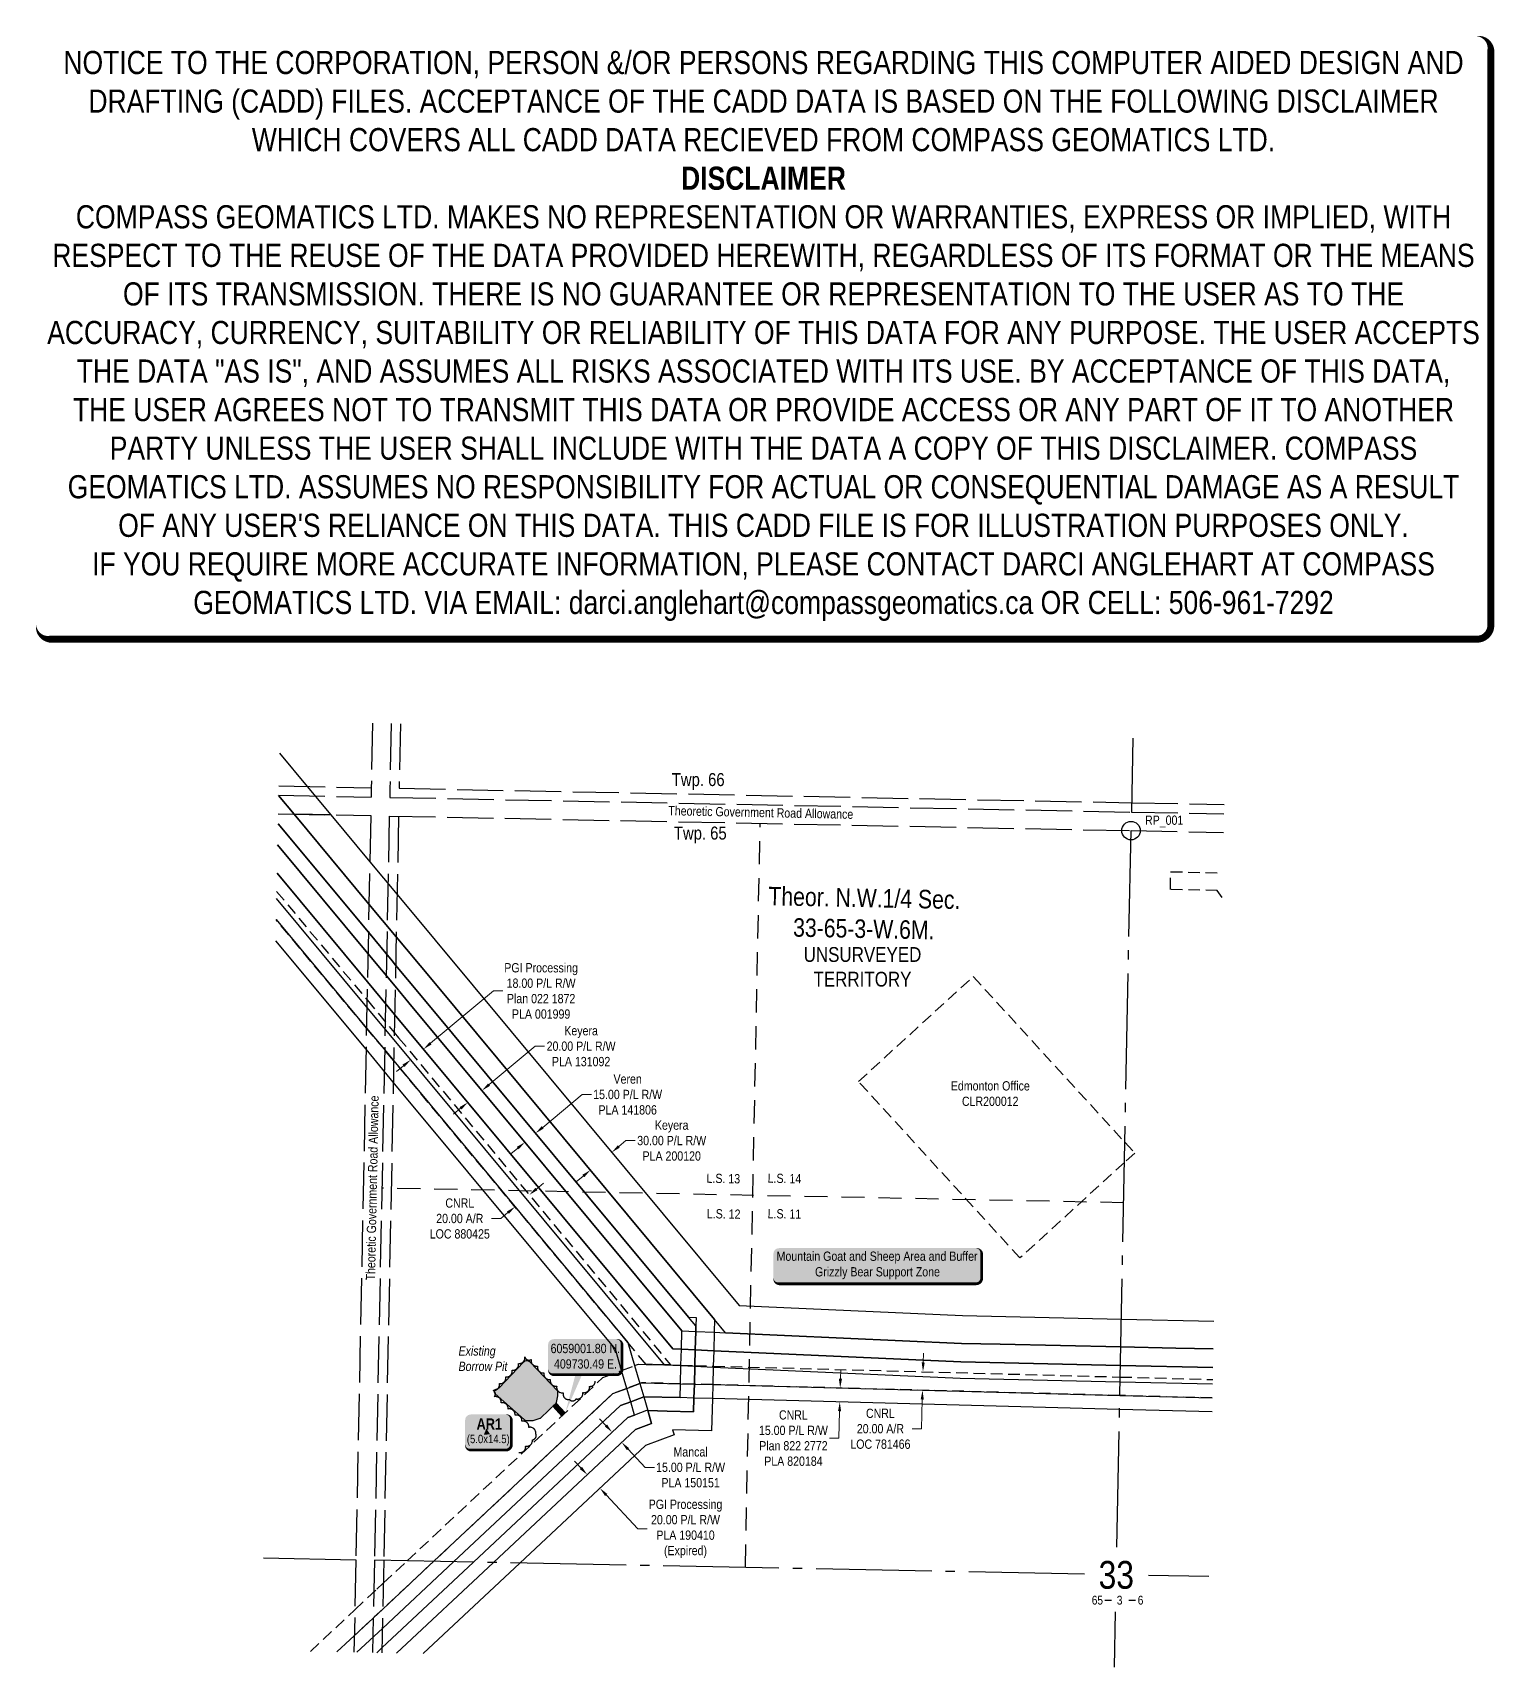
# Model space of a CAD drawing. Extents: x 409155 to 410734, y 6058727 to 6060493.
import ezdxf
from ezdxf.enums import TextEntityAlignment as Align

# ---------------------------------------------------------------- set-up
doc = ezdxf.new("R2010")
doc.units = 0
doc.header["$LTSCALE"] = 5
doc.header["$PDSIZE"] = 0.5
for name, pattern in [('0', [1, 1, 0]), ('foc-ACCESSROAD', [3.75, 2.5, -1.25]), ('foc-LSD', [8, 5, -3]), ('foc-QUARTERLINE', [33, 25, -3, 2, -3]), ('foc-UNSURVEYED', [12.5, 10, -2.5])]:
    doc.linetypes.add(name, pattern=pattern)
doc.layers.get('Defpoints').update_dxf_attribs({"color": 9})
for name, color, linetype in [('10', 1, 'Continuous'), ('35', 37, 'Continuous'), ('9', 3, 'Continuous'), ('AS-WILDLIFE-BLOCK', 131, 'Continuous'), ('C-RW', 13, 'Continuous'), ('C-SYMBOL', 7, 'Continuous'), ('D-TXT', 6, 'Continuous'), ('DETAIL-T', 7, 'Continuous'), ('F-AR', 190, 'foc-ACCESSROAD'), ('F-RW', 190, 'Continuous'), ('F-WS', 190, 'foc-ACCESSROAD'), ('L-QSEC', 8, 'foc-QUARTERLINE'), ('L-ROAD-T', 7, 'Continuous'), ('L-SECLBL', 7, 'Continuous'), ('L-SECTION-LSD', 7, 'foc-LSD'), ('L-UNS-T', 3, 'Continuous'), ('L-USEC', 7, 'foc-UNSURVEYED'), ('P-TEMP-BLOCKS', 250, 'Continuous'), ('P-TEMP-H', 41, 'Continuous'), ('P-TEMP_WORKSPACE', 46, 'Continuous'), ('T-BUSH', 110, '0'), ('T-WATER', 160, 'Continuous'), ('T-WATER-H', 133, 'Continuous')]:
    doc.layers.add(name, color=color, linetype=linetype)
for name, color, linetype, lineweight in [('C-RW-T', 13, 'Continuous', 9), ('F-AR-T', 190, 'Continuous', 9), ('F-RW-T', 190, 'Continuous', 9), ('F-WS-T', 190, 'Continuous', 9), ('P-TEMP-T', 46, 'Continuous', 18)]:
    doc.layers.add(name, color=color, linetype=linetype, lineweight=lineweight)
doc.layers.add('DISCLAIMER', color=7, linetype='Continuous', plot=False)
doc.styles.add('100L', font='ARIALN.TTF', dxfattribs={"height": 11})
doc.styles.add('175L', font='ARIALN.TTF', dxfattribs={"height": 20})
doc.styles.add('80', font='ARIALN.TTF', dxfattribs={"height": 10})
doc.styles.add('80CG', font='ARIALN.TTF', dxfattribs={"height": 10})
doc.styles.add('80L', font='ARIALN.TTF', dxfattribs={"height": 10})
doc.styles.add('BOLD', font='ARIALNB.TTF')
doc.styles.add('SIMPLEX', font='ARIALN.TTF')
doc.dimstyles.new('Compass 5 000', dxfattribs={"dimscale": 5, "dimtxt": 9, "dimasz": 2, "dimexe": 0.2, "dimexo": 0.0625, "dimgap": 0.5, "dimtad": 0, "dimtih": 1, "dimtoh": 1, "dimzin": 0, "dimdsep": 46, "dimtxsty": '80CG', "dimcen": 0.1, "dimse1": 1, "dimse2": 1, "dimclrd": 256, "dimclrt": 256, "dimaunit": 1, "dimadec": 4, "dimazin": 0, "dimtfac": 0.06, "dimtofl": 0, "dimtmove": 0, "dimatfit": 1, "dimfxl": 0.2, "dimtolj": 1, "dimtzin": 0, "dimlwd": -1, "dimarcsym": 0})

# ---------------------------------------------------------------- blocks, each defined once
blk = doc.blocks.new('L-SECLBL')
at = {"layer": '9', "color": 7}
for p, q in [((-5.1, -27.8), (-12.3, -27.8)), ((20.7, -27.8), (13.5, -27.8))]:
    blk.add_line(p, q, dxfattribs=at)
at = {"layer": '10', "color": 2, "style": 'SIMPLEX'}
blk.add_attdef('SEC', text='', height=30, dxfattribs=at).set_placement((0, 0), align=Align.MIDDLE)
at = {"layer": '10', "color": 5, "style": '80L'}
blk.add_attdef('TWP', text='', height=9.5, dxfattribs=at).set_placement((-14.4, -27.4), align=Align.MIDDLE_RIGHT)
blk.add_attdef('RGE', text='', height=9.5, dxfattribs=at).set_placement((3.6, -27.4), align=Align.MIDDLE_CENTER)
blk.add_attdef('MER', text='', height=9.5, dxfattribs=at).set_placement((23.2, -27.4), align=Align.MIDDLE_LEFT)
blk = doc.blocks.new('*D422')
at = {"layer": 'Defpoints', "color": 0, "transparency": 16777216}
for p in [(409676.2, 6059224.5), (409709.1, 6059216.3), (409693.7, 6059203.5)]:
    blk.add_point(p, dxfattribs=at)
at = {"layer": 'F-AR-T', "transparency": 16777216}
for p, q in [((409699.3, 6059243.7), (409707, 6059250.1)), ((409668.5, 6059218.2), (409660.8, 6059211.8)), ((409660.8, 6059211.8), (409650.8, 6059211.8))]:
    blk.add_line(p, q, dxfattribs=at)
for points in [[(409698.2, 6059245), (409700.3, 6059242.4), (409691.6, 6059237.3)], [(409667.4, 6059219.4), (409669.6, 6059216.9), (409676.2, 6059224.5)]]:
    blk.add_solid(points, dxfattribs=at)
at = {"layer": 'F-AR-T', "transparency": 16777216, "insert": (409616.5, 6059211.8), "char_height": 10, "attachment_point": 5, "style": '80CG'}
blk.add_mtext('\\A1;CNRL\\P20.00 A/R\\PLOC 880425', dxfattribs=at)
blk = doc.blocks.new('*D423')
at = {"layer": 'Defpoints', "color": 0, "transparency": 16777216}
for p in [(409555.7, 6059392.6), (409569.6, 6059404.1), (409577.3, 6059394.8)]:
    blk.add_point(p, dxfattribs=at)
at = {"layer": 'F-RW-T', "transparency": 16777216}
for p, q in [((409585, 6059401.2), (409652.9, 6059457.7)), ((409652.9, 6059457.7), (409662.9, 6059457.7)), ((409555.8, 6059376.9), (409548.1, 6059370.5))]:
    blk.add_line(p, q, dxfattribs=at)
for points in [[(409583.9, 6059402.5), (409586, 6059399.9), (409577.3, 6059394.8)], [(409554.7, 6059378.2), (409556.8, 6059375.6), (409563.5, 6059383.3)]]:
    blk.add_solid(points, dxfattribs=at)
at = {"layer": 'F-RW-T', "transparency": 16777216, "insert": (409704.4, 6059457.7), "char_height": 10, "attachment_point": 5, "style": '80CG'}
blk.add_mtext('\\A1;PGI Processing\\P18.00 P/L R/W\\PPlan 022 1872\\PPLA 001999', dxfattribs=at)
blk = doc.blocks.new('*D424')
at = {"layer": 'Defpoints', "color": 0, "transparency": 16777216}
for p in [(409607.2, 6059358.8), (409622.6, 6059371.6), (409640.5, 6059350.1)]:
    blk.add_point(p, dxfattribs=at)
at = {"layer": 'F-RW-T', "transparency": 16777216}
for p, q in [((409648.2, 6059356.5), (409698.1, 6059398)), ((409698.1, 6059398), (409708.1, 6059398)), ((409617.4, 6059330.9), (409609.7, 6059324.5))]:
    blk.add_line(p, q, dxfattribs=at)
for points in [[(409647.1, 6059357.8), (409649.2, 6059355.2), (409640.5, 6059350.1)], [(409616.4, 6059332.2), (409618.5, 6059329.6), (409625.1, 6059337.3)]]:
    blk.add_solid(points, dxfattribs=at)
at = {"layer": 'F-RW-T', "transparency": 16777216, "insert": (409747.6, 6059398), "char_height": 10, "attachment_point": 5, "style": '80CG'}
blk.add_mtext('\\A1;Keyera\\P20.00 P/L R/W\\PPLA 131092', dxfattribs=at)
blk = doc.blocks.new('*D425')
at = {"layer": 'C-RW-T', "transparency": 16777216}
for p, q in [((409706.1, 6059310.3), (409748.8, 6059345.8)), ((409748.8, 6059345.8), (409758.8, 6059345.8)), ((409679.2, 6059288), (409671.5, 6059281.6))]:
    blk.add_line(p, q, dxfattribs=at)
for points in [[(409705, 6059311.6), (409707.2, 6059309.1), (409698.4, 6059303.9)], [(409678.1, 6059289.2), (409680.3, 6059286.7), (409686.9, 6059294.3)]]:
    blk.add_solid(points, dxfattribs=at)
at = {"layer": 'Defpoints', "color": 0, "transparency": 16777216}
for p in [(409666.5, 6059318.8), (409678.1, 6059328.4), (409698.4, 6059303.9)]:
    blk.add_point(p, dxfattribs=at)
at = {"layer": 'C-RW-T', "transparency": 16777216, "insert": (409797.9, 6059345.8), "char_height": 10, "attachment_point": 5, "style": '80CG'}
blk.add_mtext('\\A1;Veren\\P15.00 P/L R/W\\PPLA 141806', dxfattribs=at)
blk = doc.blocks.new('*D426')
at = {"layer": 'Defpoints', "color": 0, "transparency": 16777216}
for p in [(409772.7, 6058972.8), (409791.5, 6058969.9), (409782.9, 6058961.9)]:
    blk.add_point(p, dxfattribs=at)
at = {"layer": 'F-RW-T', "transparency": 16777216}
for p, q in [((409774.4, 6058988.1), (409767.6, 6058995.4)), ((409798.3, 6058962.6), (409816.8, 6058942.9)), ((409816.8, 6058942.9), (409826.8, 6058942.9))]:
    blk.add_line(p, q, dxfattribs=at)
for points in [[(409775.6, 6058989.3), (409773.2, 6058987), (409781.2, 6058980.8)], [(409799.5, 6058963.7), (409797.1, 6058961.4), (409791.5, 6058969.9)]]:
    blk.add_solid(points, dxfattribs=at)
at = {"layer": 'F-RW-T', "transparency": 16777216, "insert": (409865.9, 6058942.9), "char_height": 10, "attachment_point": 5, "style": '80CG'}
blk.add_mtext('\\A1;Mancal\\P15.00 P/L R/W\\PPLA 150151', dxfattribs=at)
blk = doc.blocks.new('*D427')
at = {"layer": 'Defpoints', "color": 0, "transparency": 16777216}
for p in [(409739.4, 6058921.1), (409767.9, 6058920.4), (409753, 6058906.5)]:
    blk.add_point(p, dxfattribs=at)
at = {"layer": 'F-RW-T', "transparency": 16777216}
for p, q in [((409747.4, 6058942.3), (409740.5, 6058949.6)), ((409774.7, 6058913.1), (409808.9, 6058876.5)), ((409808.9, 6058876.5), (409818.9, 6058876.5))]:
    blk.add_line(p, q, dxfattribs=at)
for points in [[(409748.6, 6058943.4), (409746.1, 6058941.1), (409754.2, 6058935)], [(409775.9, 6058914.2), (409773.5, 6058911.9), (409767.9, 6058920.4)]]:
    blk.add_solid(points, dxfattribs=at)
at = {"layer": 'F-RW-T', "transparency": 16777216, "insert": (409860.4, 6058876.5), "char_height": 10, "attachment_point": 5, "style": '80CG'}
blk.add_mtext('\\A1;PGI Processing\\P20.00 P/L R/W\\PPLA 190410\\P(Expired)', dxfattribs=at)
blk = doc.blocks.new('*D428')
at = {"layer": 'Defpoints', "color": 0, "transparency": 16777216}
for p in [(409780.7, 6059283.3), (409782.3, 6059281.2), (409759.3, 6059262.1)]:
    blk.add_point(p, dxfattribs=at)
at = {"layer": 'F-RW-T', "transparency": 16777216}
for p, q in [((409788.4, 6059289.6), (409796, 6059296)), ((409796, 6059296), (409806, 6059296)), ((409749.9, 6059257.7), (409742.2, 6059251.3))]:
    blk.add_line(p, q, dxfattribs=at)
for points in [[(409787.3, 6059290.9), (409789.4, 6059288.4), (409780.7, 6059283.3)], [(409748.9, 6059259), (409751, 6059256.4), (409757.6, 6059264.1)]]:
    blk.add_solid(points, dxfattribs=at)
at = {"layer": 'F-RW-T', "transparency": 16777216, "insert": (409845.5, 6059296), "char_height": 10, "attachment_point": 5, "style": '80CG'}
blk.add_mtext('\\A1;Keyera\\P30.00 P/L R/W\\PPLA 200120', dxfattribs=at)
blk = doc.blocks.new('*D429')
at = {"layer": 'Defpoints', "color": 0, "transparency": 16777216}
for p in [(410123.1, 6059026.1), (410027.1, 6059013.6), (410122.7, 6059011.1)]:
    blk.add_point(p, dxfattribs=at)
at = {"layer": 'F-RW-T', "transparency": 16777216}
for p, q in [((410027.8, 6059038.6), (410028.1, 6059048.6)), ((410026.9, 6059003.6), (410026.1, 6058974.5)), ((410026.1, 6058974.5), (410016.1, 6058974.5))]:
    blk.add_line(p, q, dxfattribs=at)
for points in [[(410026.1, 6059038.7), (410029.5, 6059038.6), (410027.5, 6059028.6)], [(410025.2, 6059003.7), (410028.5, 6059003.6), (410027.1, 6059013.6)]]:
    blk.add_solid(points, dxfattribs=at)
at = {"layer": 'F-RW-T', "transparency": 16777216, "insert": (409977, 6058974.5), "char_height": 10, "attachment_point": 5, "style": '80CG'}
blk.add_mtext('\\A1;CNRL\\P15.00 P/L R/W\\PPlan 822 2772\\PPLA 820184', dxfattribs=at)
blk = doc.blocks.new('*D430')
at = {"layer": 'Defpoints', "color": 0, "transparency": 16777216}
for p in [(410157.2, 6059045.2), (410116.5, 6059026.3), (410156.7, 6059025.2)]:
    blk.add_point(p, dxfattribs=at)
at = {"layer": 'F-AR-T', "transparency": 16777216}
for p, q in [((410117.3, 6059056.2), (410117.5, 6059066.2)), ((410116.2, 6059016.3), (410115.3, 6058984.6)), ((410115.3, 6058984.6), (410105.3, 6058984.6))]:
    blk.add_line(p, q, dxfattribs=at)
for points in [[(410115.6, 6059056.3), (410118.9, 6059056.2), (410117, 6059046.2)], [(410114.5, 6059016.3), (410117.9, 6059016.2), (410116.5, 6059026.3)]]:
    blk.add_solid(points, dxfattribs=at)
at = {"layer": 'F-AR-T', "transparency": 16777216, "insert": (410071, 6058984.6), "char_height": 10, "attachment_point": 5, "style": '80CG'}
blk.add_mtext('\\A1;CNRL\\P20.00 A/R\\PLOC 781466', dxfattribs=at)
blk = doc.blocks.new('*U432')
h = blk.add_hatch(color=191)
edge = h.paths.add_edge_path()
edge.add_line((-19, -20), (19, -20))
edge.add_arc((19, -14), 6, 270, 360)
edge.add_line((25, -14), (25, 12.5))
edge.add_arc((19, 12.5), 6, 0, 90)
edge.add_line((19, 18.5), (-19, 18.5))
edge.add_arc((-19, 12.5), 6, 90, 180)
edge.add_line((-25, 12.5), (-25, -14))
edge.add_arc((-19, -14), 6, 180, 270)
at = {"color": 250, "flags": 128}
blk.add_lwpolyline([(-19, -20, 3, 3, 0), (19, -20, 3, 3, 0.414214), (25, -14, 3, 3, 0), (25, 12.5, 3, 0, 0.414214), (19, 18.5, 0, 0, 0), (-19, 18.5, 0, 0, 0.414214), (-25, 12.5, 0, 0, 0), (-25, -14, 0, 3, 0.414214)], format="xyseb", close=True, dxfattribs=at)
at = {"flags": 128}
blk.add_lwpolyline([(-4.7, -3.2, 0, 7.5, 0), (0, 0, 0, 0, 0)], format="xyseb", dxfattribs=at)
at = {"color": 250}
for tag, p, height, style in [('TEMP_AREA_W1_001', (-9.2, 2.2), 12, 'BOLD'), ('ENTER_TEXT_001', (-30.7, -12.5), 9, '80')]:
    blk.add_attdef(tag, p, '', height=height, dxfattribs=dict(at, style=style))
blk = doc.blocks.new('*U434')
h = blk.add_hatch(color=254)
edge = h.paths.add_edge_path()
edge.add_line((-34, -20), (34, -20))
edge.add_arc((34, -14), 6, 270, 360)
edge.add_line((40, -14), (40, 12.5))
edge.add_arc((34, 12.5), 6, 0, 90)
edge.add_line((34, 18.5), (-34, 18.5))
edge.add_arc((-34, 12.5), 6, 90, 180)
edge.add_line((-40, 12.5), (-40, -14))
edge.add_arc((-34, -14), 6, 180, 270)
at = {"color": 1, "flags": 128}
blk.add_lwpolyline([(-34, -20, 3, 3, 0), (34, -20, 3, 3, 0.414214), (40, -14, 3, 3, 0), (40, 12.5, 3, 0, 0.414214), (34, 18.5, 0, 0, 0), (-34, 18.5, 0, 0, 0.414214), (-40, 12.5, 0, 0, 0), (-40, -14, 0, 3, 0.414214)], format="xyseb", close=True, dxfattribs=at)
blk.add_lwpolyline([(-21.4, -61.2, 0, 10, 0), (0, 0, 5, 5, 0)], format="xyseb", dxfattribs=at)
at = {"color": 1, "style": '80'}
blk.add_attdef('ENTER_TEXT_001', (-36, -5), '', height=10, dxfattribs=at)
blk = doc.blocks.new('*U446')
h = blk.add_hatch(color=255)
edge = h.paths.add_edge_path()
edge.add_line((-106.5, -20), (106.5, -20))
edge.add_arc((106.5, -14), 6, 270, 360)
edge.add_line((112.5, -14), (112.5, 12.5))
edge.add_arc((106.5, 12.5), 6, 0, 90)
edge.add_line((106.5, 18.5), (-106.5, 18.5))
edge.add_arc((-106.5, 12.5), 6, 90, 180)
edge.add_line((-112.5, 12.5), (-112.5, -14))
edge.add_arc((-106.5, -14), 6, 180, 270)
at = {"color": 131, "flags": 128}
blk.add_lwpolyline([(-106.5, -20, 3, 3, 0), (106.5, -20, 3, 3, 0.414214), (112.5, -14, 3, 3, 0), (112.5, 12.5, 3, 0, 0.414214), (106.5, 18.5, 0, 0, 0), (-106.5, 18.5, 0, 0, 0.414214), (-112.5, 12.5, 0, 0, 0), (-112.5, -14, 0, 3, 0.414214)], format="xyseb", close=True, dxfattribs=at)
at = {"color": 131, "style": '80'}
blk.add_attdef('ENTER_TEXT_001', (-36, -5), '', height=10, dxfattribs=at)
blk = doc.blocks.new('Disclaimer_Legal')
at = {"layer": 'DISCLAIMER', "color": 254, "flags": 128}
blk.add_lwpolyline([(-3612.9, -1104.6, 37.5, 37.5, 0), (4096.1, -1104.6, 37.5, 37.5, 0.414214), (4171.1, -1029.6, 37.5, 37.5, 0), (4171.1, 2078.7, 37.5, 0, 0.414214), (4096.1, 2153.7, 0, 0, 0), (-3612.9, 2153.7, 0, 0, 0.414214), (-3687.9, 2078.7, 0, 0, 0), (-3687.9, -1029.6, 0, 37.5, 0.414214)], format="xyseb", close=True, dxfattribs=at)
at = {"layer": 'DISCLAIMER', "color": 254, "insert": (241.6, 533.9), "char_height": 125, "width": 7717.568, "attachment_point": 5, "style": '80'}
blk.add_mtext('NOTICE TO THE CORPORATION, PERSON &/OR PERSONS REGARDING THIS COMPUTER AIDED DESIGN AND DRAFTING (CADD) FILES. ACCEPTANCE OF THE CADD DATA IS BASED ON THE FOLLOWING DISCLAIMER WHICH COVERS ALL CADD DATA RECIEVED FROM COMPASS GEOMATICS LTD.\\P{\\fArial Narrow|b1|i0|c0|p34;DISCLAIMER}\\PCOMPASS GEOMATICS LTD. MAKES NO REPRESENTATION OR WARRANTIES, EXPRESS OR IMPLIED, WITH RESPECT TO THE REUSE OF THE DATA PROVIDED HEREWITH, REGARDLESS OF ITS FORMAT OR THE MEANS OF ITS TRANSMISSION. THERE IS NO GUARANTEE OR REPRESENTATION TO THE USER AS TO THE ACCURACY, CURRENCY, SUITABILITY OR RELIABILITY OF THIS DATA FOR ANY PURPOSE. THE USER ACCEPTS THE DATA "AS IS", AND ASSUMES ALL RISKS ASSOCIATED WITH ITS USE. BY ACCEPTANCE OF THIS DATA, THE USER AGREES NOT TO TRANSMIT THIS DATA OR PROVIDE ACCESS OR ANY PART OF IT TO ANOTHER PARTY UNLESS THE USER SHALL INCLUDE WITH THE DATA A COPY OF THIS DISCLAIMER. COMPASS GEOMATICS LTD. ASSUMES NO RESPONSIBILITY FOR ACTUAL OR CONSEQUENTIAL DAMAGE AS A RESULT OF ANY USER\'S RELIANCE ON THIS DATA. THIS CADD FILE IS FOR ILLUSTRATION PURPOSES ONLY.\\PIF YOU REQUIRE MORE ACCURATE INFORMATION, PLEASE CONTACT DARCI ANGLEHART AT COMPASS GEOMATICS LTD. VIA EMAIL: darci.anglehart@compassgeomatics.ca OR CELL: 506-961-7292', dxfattribs=at)

msp = doc.modelspace()

# ---------------------------------------------------------------- hatches: boundary and pattern name
at = {"layer": 'P-TEMP-H'}
h = msp.add_hatch(color=256, dxfattribs=at)
h.dxf.hatch_style = 1
h.paths.add_polyline_path([(409730.488, 6059001.8), (409720.595, 6059012.368), (409716.992, 6059008.904), (409726.84, 6058998.384)])
at = {"layer": 'T-WATER-H'}
h = msp.add_hatch(color=256, dxfattribs=at)
h.dxf.hatch_style = 1
edge = h.paths.add_edge_path()
edge.add_line((409722.148, 6059025.752), (409692.4, 6059056.478))
edge.add_arc((409688.809, 6059053.001), 4.998, 44.074249, 136.618692)
edge.add_line((409685.177, 6059056.434), (409659.122, 6059028.864))
edge.add_arc((409656.943, 6059030.924), 2.999, 290.544411, 316.618692, ccw=False)
edge.add_line((409657.995, 6059028.116), (409654.572, 6059026.833))
edge.add_arc((409655.098, 6059025.429), 1.499, 110.544411, 185.714421)
edge.add_line((409653.606, 6059025.279), (409653.696, 6059024.374))
edge.add_arc((409656.68, 6059024.673), 2.999, 185.714421, 228.401496)
edge.add_line((409654.689, 6059022.43), (409686.189, 6058994.465))
edge.add_arc((409688.18, 6058996.707), 2.999, 228.401496, 267.88019)
edge.add_line((409688.069, 6058993.711), (409695.508, 6058993.435))
edge.add_arc((409695.545, 6058994.434), 1, 267.88019, 288.767063)
edge.add_line((409695.866, 6058993.488), (409703.535, 6058996.093))
edge.add_arc((409703.213, 6058997.04), 1, 288.767063, 313.880448)
edge.add_line((409703.906, 6058996.319), (409720.595, 6059012.368))
edge.add_arc((409719.902, 6059013.089), 1, 313.880448, 348.458441)
edge.add_line((409720.881, 6059012.889), (409722.409, 6059020.373))
edge.add_arc((409721.43, 6059020.573), 1, 348.45844, 360)
edge.add_line((409722.43, 6059020.573), (409722.43, 6059025.057))
edge.add_arc((409721.43, 6059025.057), 1, 0, 44.074249)

# ---------------------------------------------------------------- linework, layer by layer
at = {"layer": '35', "color": 3}
msp.add_circle((410341.804, 6059630.929), 9.996, dxfattribs=at)
at = {"layer": 'C-RW'}
for points in [[(409420.107, 6059638.404), (409517.739, 6059521.081), (409543.521, 6059490.1), (409547.2, 6059485.679), (409573.045, 6059454.627), (409863.776, 6059105.203), (409871.791, 6059104.84), (409871.626, 6059095.771), (409871.468, 6059089.847), (409870.934, 6059069.852), (409870.479, 6059052.827), (409870.453, 6059051.86), (409869.946, 6059032.836), (409869.546, 6059017.848), (409869.145, 6059002.857), (409840.62, 6059003.619), (409819.627, 6059004.179), (409818.084, 6059004.22), (409805.396, 6058999.404), (409798.136, 6058996.647), (409631.349, 6058840.508), (409532.452, 6058747.929), (409526.768, 6058742.608)], [(409505.276, 6058743.033), (409532.871, 6058768.865), (409609.858, 6058840.934), (409790.046, 6059009.62), (409801.186, 6059013.848), (409815.445, 6059019.262), (409854.552, 6059018.251), (409854.952, 6059033.237), (409855.467, 6059052.536), (409855.486, 6059053.229), (409855.948, 6059070.527), (409856.482, 6059090.522), (409561.517, 6059445.033), (409546.742, 6059462.784), (409531.993, 6059480.505), (409517.281, 6059498.183), (409419.649, 6059615.504)]]:
    msp.add_lwpolyline(points, dxfattribs=at)
at = {"layer": 'F-AR'}
for points in [[(410440.35, 6059558.677), (410435.039, 6059566.3), (410384.297, 6059567.467), (410384.737, 6059586.612), (410440.877, 6059585.321)], [(409418.645, 6059565.294), (409516.281, 6059448.133), (409545.742, 6059412.779), (409550.45, 6059407.13), (409844.345, 6059053.527), (409837.693, 6059053.704), (409824.391, 6059054.06), (409820.233, 6059054.171), (409817.749, 6059054.238), (409798.169, 6059077.797), (409545.132, 6059382.241), (409535.059, 6059394.36), (409515.671, 6059417.627), (409418.036, 6059534.796)], [(409455.131, 6058744.024), (409503.104, 6058788.934), (409526.813, 6058811.129), (409533.848, 6058817.715), (409559.715, 6058841.93), (409771.169, 6059039.883), (409791.362, 6059047.549), (409805.428, 6059052.889), (409809.557, 6059054.456), (409817.749, 6059054.237), (409820.233, 6059054.171), (409824.391, 6059054.06), (409837.693, 6059053.704), (409844.345, 6059053.527), (409850.996, 6059053.349), (409855.486, 6059053.229), (409870.479, 6059052.827), (409890.471, 6059052.291), (410330.107, 6059040.535), (410430.034, 6059037.863)], [(410429.639, 6059017.897), (410329.711, 6059020.565), (409889.937, 6059032.302), (409869.946, 6059032.836), (409854.952, 6059033.237), (409812.966, 6059034.36), (409811.042, 6059033.63), (409796.976, 6059028.289), (409781.955, 6059022.587), (409588.37, 6058841.361), (409533.289, 6058789.798), (409502.546, 6058761.013), (409483.792, 6058743.458)]]:
    msp.add_lwpolyline(points, dxfattribs=at)
at = {"layer": 'F-RW'}
for points in [[(409421.632, 6059714.718), (409451.622, 6059678.685), (409477.105, 6059648.015), (409437.475, 6059648.795), (409420.717, 6059668.924)], [(409419.649, 6059615.504), (409517.281, 6059498.183), (409531.993, 6059480.505), (409546.742, 6059462.784), (409561.517, 6059445.033), (409856.482, 6059090.522), (409871.468, 6059089.847), (409891.449, 6059088.946), (409903.797, 6059088.389), (410158.519, 6059076.917), (410200.353, 6059075.989), (410330.75, 6059073.038), (410390.223, 6059071.723), (410430.687, 6059070.809)], [(410430.292, 6059050.852), (410330.355, 6059053.081), (410157.824, 6059056.928), (409890.915, 6059068.952), (409870.934, 6059069.852), (409855.948, 6059070.528), (409846.758, 6059070.942), (409546.132, 6059432.242), (409516.671, 6059467.652), (409419.039, 6059584.974)], [(409418.036, 6059534.796), (409515.671, 6059417.627), (409535.059, 6059394.36), (409545.132, 6059382.241), (409798.169, 6059077.797), (409805.428, 6059052.889), (409811.042, 6059033.63), (409815.445, 6059019.262), (409819.627, 6059004.179), (409823.673, 6058990.299), (409806.226, 6058983.676), (409652.841, 6058840.082), (409548.261, 6058742.183)], [(409526.768, 6058742.608), (409532.452, 6058747.929), (409631.349, 6058840.508), (409798.136, 6058996.647), (409805.396, 6058999.404), (409801.186, 6059013.848), (409796.976, 6059028.289), (409791.362, 6059047.549), (409784.642, 6059070.607), (409544.674, 6059359.327), (409523.53, 6059384.766), (409515.214, 6059394.747), (409417.578, 6059511.915)], [(409483.792, 6058743.458), (409502.546, 6058761.013), (409533.289, 6058789.798), (409588.37, 6058841.361), (409781.955, 6059022.587), (409796.976, 6059028.289), (409811.042, 6059033.63), (409812.966, 6059034.36), (409854.952, 6059033.237), (409869.946, 6059032.836), (409889.937, 6059032.302), (410329.711, 6059020.565), (410429.639, 6059017.897)], [(410429.342, 6059002.907), (410329.414, 6059005.575), (409889.537, 6059017.314), (409869.546, 6059017.848), (409854.552, 6059018.251), (409815.445, 6059019.262), (409801.186, 6059013.848), (409790.046, 6059009.62), (409609.858, 6058840.934), (409532.871, 6058768.865), (409505.276, 6058743.033)]]:
    msp.add_lwpolyline(points, dxfattribs=at)
at = {"layer": 'F-WS'}
msp.add_lwpolyline([(410334.701, 6059272.444), (410221.828, 6059169.148), (410047.332, 6059359.824), (410171.278, 6059473.253), (410335.132, 6059294.205), (410345.775, 6059282.576), (410334.701, 6059272.444)], close=True, dxfattribs=at)
at = {"layer": 'L-QSEC'}
for p, q in [((410343.784, 6059730.867), (410342.202, 6059651.029)), ((410326.467, 6058856.761), (410341.805, 6059630.925)), ((409404.247, 6058845.005), (409504.186, 6058843.03)), ((410291.353, 6058827.461), (409524.29, 6058842.626)), ((410425.814, 6058824.803), (410360.592, 6058826.092)), ((410323.894, 6058726.845), (410325.081, 6058786.805))]:
    msp.add_line(p, q, dxfattribs=at)
at = {"layer": 'L-SECTION-LSD'}
for p, q in [((409925.102, 6058834.702), (409941.083, 6059638.849)), ((410333.84, 6059228.856), (409532.327, 6059244.701))]:
    msp.add_line(p, q, dxfattribs=at)
at = {"layer": 'L-USEC'}
for p, q in [((409522.257, 6059747.103), (409520.862, 6059677.322)), ((409542.362, 6059746.706), (409540.966, 6059676.92)), ((409552.419, 6059746.507), (409551.023, 6059676.719)), ((409420.924, 6059679.297), (409520.862, 6059677.322)), ((409520.862, 6059677.322), (409520.661, 6059667.265)), ((409540.966, 6059676.92), (409540.765, 6059666.868)), ((409551.023, 6059676.726), (410342.402, 6059661.086)), ((409420.723, 6059669.24), (409520.663, 6059667.265)), ((409540.765, 6059666.868), (410342.203, 6059651.029)), ((410342.402, 6059661.086), (410442.339, 6059659.111)), ((409420.321, 6059649.136), (409520.266, 6059647.161)), ((409520.259, 6059647.161), (409504.186, 6058843.03)), ((409540.364, 6059646.764), (409524.29, 6058842.628)), ((409550.421, 6059646.565), (409534.347, 6058842.427)), ((409540.364, 6059646.764), (410341.806, 6059630.925)), ((410342.203, 6059651.029), (410442.14, 6059649.054)), ((410341.805, 6059630.925), (410441.741, 6059628.95)), ((409504.186, 6058843.03), (409502.188, 6058743.094)), ((409524.29, 6058842.628), (409522.292, 6058742.696)), ((409534.347, 6058842.427), (409532.349, 6058742.497))]:
    msp.add_line(p, q, dxfattribs=at)
at = {"layer": 'P-TEMP_WORKSPACE'}
msp.add_lwpolyline([(409730.488, 6059001.8), (409720.595, 6059012.368), (409716.992, 6059008.904), (409726.84, 6058998.384)], close=True, dxfattribs=at)
at = {"layer": 'T-BUSH', "flags": 128}
msp.add_lwpolyline([(409680.346, 6058958.967, 0.52056705), (409687.643, 6058965.798, 0.52056705), (409694.94, 6058972.629, 0.52056705), (409698.627, 6058979.413, 0.52056705), (409691.152, 6058986.049, 0.52056705), (409683.677, 6058992.686, 0.52056705), (409676.202, 6058999.322, 0.52056705), (409668.727, 6059005.958, 0.52056705), (409661.252, 6059012.594, 0.52056705), (409653.777, 6059019.23, 0.52056705), (409652.417, 6059026.135, 0.52056705), (409659.283, 6059033.4, 0.52056705), (409666.148, 6059040.664, 0.52056705), (409673.014, 6059047.929, 0.52056705), (409679.879, 6059055.194, 0.52056705), (409686.745, 6059062.459, 0.52056705), (409693.639, 6059059.521, 0.52056705), (409700.545, 6059052.295, 0.52056705), (409707.452, 6059045.069, 0.52056705), (409714.358, 6059037.843, 0.52056705), (409721.264, 6059030.617, 0.52056705), (409728.17, 6059023.391, 0.52056705), (409735.077, 6059016.164, 0.52056705), (409742.204, 6059016.875, 0.52056705), (409749.501, 6059023.706, 0.52056705), (409756.798, 6059030.538, 0.52056705), (409762.663, 6059036.028, 0.52056705)], format="xyb", dxfattribs=at)
at = {"layer": 'T-WATER', "flags": 128}
msp.add_lwpolyline([(409722.148, 6059025.752), (409692.4, 6059056.478, 0.42728126), (409685.177, 6059056.434), (409659.122, 6059028.864, -0.11426394), (409657.995, 6059028.116), (409654.572, 6059026.833, 0.34028175), (409653.606, 6059025.279), (409653.696, 6059024.374, 0.18844169), (409654.689, 6059022.43), (409686.189, 6058994.465, 0.17398257), (409688.069, 6058993.711), (409695.508, 6058993.435, 0.09138934), (409695.866, 6058993.488), (409703.535, 6058996.093, 0.11001851), (409703.906, 6058996.319), (409720.595, 6059012.368, 0.15203028), (409720.881, 6059012.889), (409722.409, 6059020.373, 0.05040217), (409722.43, 6059020.573), (409722.43, 6059025.057, 0.19471654)], format="xyb", close=True, dxfattribs=at)

# ---------------------------------------------------------------- block references
at = {"layer": 'AS-WILDLIFE-BLOCK'}
ref = msp.add_blockref('*U446', (410067.924, 6059161.282), dxfattribs=at)
ref.add_attrib('ENTER_TEXT_001', 'Mountain Goat and Sheep Area and Buffer', (409958.821, 6059166.086), dxfattribs={"layer": '0', "color": 131, "height": 10, "style": '80'})
ref.add_attrib('ENTER_TEXT_002', 'Grizzly Bear Support Zone', (410000.359, 6059149.242), dxfattribs={"layer": '0', "color": 131, "height": 10, "style": '80'})
at = {"layer": 'Defpoints', "color": 2, "xscale": 0.2, "yscale": 0.2, "zscale": 0.2}
msp.add_blockref('Disclaimer_Legal', (409896.353, 6060058.725), dxfattribs=at)
at = {"layer": 'DETAIL-T'}
ref = msp.add_blockref('*U434', (409751.917, 6059062.964), dxfattribs=dict(at, xscale=0.9995709999999999, yscale=0.9995709999999999, zscale=0.9995709999999999))
ref.add_attrib('ENTER_TEXT_001', '6059001.80 N.', (409714.637, 6059066.381), dxfattribs={"layer": '0', "color": 1, "height": 9.99571, "style": '80'})
ref.add_attrib('ENTER_TEXT_002', '409730.49 E.', (409718.275, 6059049.681), dxfattribs={"layer": '0', "color": 1, "height": 9.99571, "style": '80'})
at = {"layer": 'L-SECLBL', "xscale": 0.9995709999999999, "yscale": 0.9995709999999999, "zscale": 0.9995709999999999}
msp.add_blockref('L-SECLBL', (410325.873, 6058826.778), dxfattribs=at).add_auto_attribs({'SEC': '33', 'TWP': '65', 'RGE': '3', 'MER': '6'})
at = {"layer": 'P-TEMP-BLOCKS'}
ref = msp.add_blockref('*U432', (409647.291, 6058981.559), dxfattribs=dict(at, xscale=0.9995709999999999, yscale=0.9995709999999999, zscale=0.9995709999999999))
ref.add_attrib('TEMP_AREA_W1_001', 'AR1', (409634.671, 6058983.802), dxfattribs={"layer": '0', "color": 250, "height": 11.9949, "style": 'BOLD'})
ref.add_attrib('ENTER_TEXT_001', '(5.0x14.5)', (409624.092, 6058969.094), dxfattribs={"layer": '0', "color": 250, "height": 8.9961, "style": '80'})

# ---------------------------------------------------------------- texts
at = {"layer": '35', "color": 3, "style": '80'}
msp.add_attdef('RP_001', (410356.928, 6059637.269), 'RP', height=9.9957, dxfattribs=at)
at = {"layer": 'C-SYMBOL', "color": 3, "insert": (410053.926, 6059568.245), "char_height": 19.99142, "width": 220.54705, "attachment_point": 2, "rotation": 358.867386, "style": '175L'}
msp.add_mtext('Theor. N.W.1/4 Sec. 33-65-3-W.6M.', dxfattribs=at)
at = {"layer": 'D-TXT', "color": 3, "char_height": 13.994, "attachment_point": 1, "style": '80L'}
for s, width, insert in [('Twp. 66', 56.40229, (409845.621, 6059693.129)), ('Twp. 65', 56.49774, (409847.869, 6059635.306))]:
    msp.add_mtext_dynamic_manual_height_columns(s, width=width, gutter_width=47.48, heights=[0], dxfattribs=dict(at, insert=insert))
at = {"layer": 'F-WS-T', "insert": (410146.625, 6059360.149), "char_height": 9.99571, "attachment_point": 1, "style": '80L'}
msp.add_mtext_dynamic_manual_height_columns('\\pi0.5034;Edmonton Office\\P\\pi12.47643;CLR200012', width=84.90667, gutter_width=49.979, heights=[0], dxfattribs=at)
at = {"layer": 'L-ROAD-T', "style": '80L'}
for rotation, p in [(358.867814, (409941.754, 6059650.608)), (88.854886, (409521.933, 6059244.788))]:
    msp.add_text('Theoretic Government Road Allowance', height=9.99571, rotation=rotation, dxfattribs=at).set_placement(p, align=Align.MIDDLE_CENTER)
at = {"layer": 'L-UNS-T', "color": 3, "insert": (410051.639, 6059483.663), "char_height": 15.99314, "attachment_point": 5, "style": '80L'}
msp.add_mtext_dynamic_manual_height_columns('UNSURVEYED TERRITORY', width=126.35952, gutter_width=47.48, heights=[0], dxfattribs=at)
at = {"layer": 'P-TEMP-T', "insert": (409615.176, 6059073.714), "char_height": 9.99049, "attachment_point": 1, "style": '80L'}
msp.add_mtext_dynamic_manual_height_columns('{\\fArial Narrow|b0|i1|c0|p34;Existing Borrow Pit}', width=57.40895, gutter_width=49.979, heights=[0], dxfattribs=at)

# ---------------------------------------------------------------- dimensions: what is measured, and where the dimension line sits
at = {"layer": 'C-RW-T'}
dim = msp.add_linear_dim(base=(409698.419, 6059303.942), p1=(409666.532, 6059318.818), p2=(409678.061, 6059328.411), angle=39.761335, text='Veren\\P15.00 P/L R/W\\PPLA 141806', dimstyle='Compass 5 000', dxfattribs=at)
dim.commit()
dim.dimension.update_dxf_attribs({"geometry": '*D425', "text_midpoint": (409797.86, 6059345.839), "dimtype": 161})
at = {"layer": 'F-AR-T'}
dim = msp.add_aligned_dim(p1=(409709.075, 6059216.279), p2=(409693.695, 6059203.496), distance=-27.375, text='CNRL\\P20.00 A/R\\PLOC 880425', dimstyle='Compass 5 000', dxfattribs=at)
dim.commit()
dim.dimension.update_dxf_attribs({"geometry": '*D422', "text_midpoint": (409616.481, 6059211.765)})
dim = msp.add_linear_dim(base=(410116.455, 6059026.256), p1=(410157.211, 6059045.159), p2=(410156.678, 6059025.183), angle=268.471233, text='CNRL\\P20.00 A/R\\PLOC 781466', dimstyle='Compass 5 000', dxfattribs=at)
dim.commit()
dim.dimension.update_dxf_attribs({"geometry": '*D430', "text_midpoint": (410071.042, 6058984.552), "dimtype": 161})
at = {"layer": 'F-RW-T'}
for base, p1, p2, angle, text, picture, middle in [((409577.288, 6059394.797), (409555.724, 6059392.582), (409569.555, 6059404.091), 39.762781, 'PGI Processing\\P18.00 P/L R/W\\PPlan 022 1872\\PPLA 001999', '*D423', (409704.353, 6059457.703)), ((409640.489, 6059350.118), (409607.201, 6059358.847), (409622.58, 6059371.643), 39.761588, 'Keyera\\P20.00 P/L R/W\\PPLA 131092', '*D424', (409747.594, 6059398.015)), ((410027.118, 6059013.642), (410123.133, 6059026.078), (410122.733, 6059011.09), 268.471326, 'CNRL\\P15.00 P/L R/W\\PPlan 822 2772\\PPLA 820184', '*D429', (409976.987, 6058974.461)), ((409791.495, 6058969.886), (409772.685, 6058972.821), (409782.935, 6058961.872), 313.11189, 'Mancal\\P15.00 P/L R/W\\PPLA 150151', '*D426', (409865.855, 6058942.888)), ((409767.863, 6058920.368), (409739.38, 6058921.097), (409753.047, 6058906.498), 313.111853, 'PGI Processing\\P20.00 P/L R/W\\PPLA 190410\\P(Expired)', '*D427', (409860.389, 6058876.506))]:
    dim = msp.add_linear_dim(base=base, p1=p1, p2=p2, angle=angle, text=text, dimstyle='Compass 5 000', dxfattribs=at)
    dim.commit()
    dim.dimension.update_dxf_attribs({"geometry": picture, "text_midpoint": middle, "dimtype": 161})

# ---------------------------------------------------------------- next in the draw order: texts
at = {"layer": 'L-SECTION-LSD', "attachment_point": 1, "rotation": 358.867439, "style": '100L', "bg_fill": 3, "box_fill_scale": 1.5, "bg_fill_color": 256, "bg_fill_transparency": 0}
for s, width, insert, char_height in [('\\pi1.88798;L.S. 13', 36.81842, (409881.361, 6059260.463), 9.99571), ('L.S. 14', 36.98233, (409949.291, 6059260.463), 9.9957), ('\\pi2.22673;L.S. 12', 37.0958, (409881.361, 6059222.194), 9.99571), ('L.S. 11', 36.43386, (409949.291, 6059222.194), 9.9957)]:
    msp.add_mtext_dynamic_manual_height_columns(s, width=width, gutter_width=54.976, heights=[0], dxfattribs=dict(at, insert=insert, char_height=char_height))

# ---------------------------------------------------------------- next in the draw order: linework, layer by layer
at = {"layer": 'F-RW'}
for points in [[(409420.717, 6059668.934), (409437.475, 6059648.795), (409518.349, 6059551.613), (409547.81, 6059516.209), (409558.892, 6059502.893), (409588.417, 6059467.419), (409891.818, 6059102.77), (409891.449, 6059088.947), (409890.915, 6059068.952), (409890.471, 6059052.291), (409890.435, 6059050.96), (409889.937, 6059032.302), (409889.537, 6059017.314), (409888.603, 6058982.332), (409846.497, 6058983.456), (409848.041, 6058978.159), (409817.012, 6058966.38), (409681.497, 6058839.514), (409576.919, 6058741.616)], [(409548.261, 6058742.183), (409652.841, 6058840.082), (409806.226, 6058983.676), (409823.673, 6058990.299), (409819.627, 6059004.179), (409840.62, 6059003.619), (409869.145, 6059002.857), (409869.546, 6059017.848), (409869.946, 6059032.836), (409870.453, 6059051.86), (409870.479, 6059052.827), (409870.934, 6059069.852), (409871.468, 6059089.847), (409871.626, 6059095.771), (409863.776, 6059105.203), (409573.045, 6059454.627), (409547.2, 6059485.679), (409543.521, 6059490.1), (409517.739, 6059521.081), (409420.107, 6059638.404)], [(410430.687, 6059070.833), (410390.223, 6059071.75), (410330.75, 6059073.038), (410200.353, 6059076.003), (410158.537, 6059076.916), (409903.797, 6059088.391), (409891.821, 6059102.777), (409588.414, 6059467.411), (409558.891, 6059502.889), (409547.81, 6059516.203), (409518.349, 6059551.613), (409437.475, 6059648.795), (409477.145, 6059648.014), (409519.265, 6059597.399), (409548.725, 6059561.994), (409918.375, 6059117.758), (410159.581, 6059106.892), (410331.345, 6059103.024), (410431.28, 6059100.773)], [(409419.039, 6059584.974), (409516.671, 6059467.652), (409546.132, 6059432.242), (409846.758, 6059070.942), (409855.948, 6059070.528), (409870.934, 6059069.853), (409890.915, 6059068.952), (410157.824, 6059056.928), (410330.355, 6059053.081), (410430.292, 6059050.852)], [(410429.935, 6059032.859), (410329.999, 6059035.074), (410157.225, 6059038.938), (409890.435, 6059050.959), (409870.453, 6059051.86), (409855.467, 6059052.536), (409838.011, 6059053.323), (409837.693, 6059053.704), (409545.582, 6059404.772), (409516.122, 6059440.19), (409418.49, 6059557.507)]]:
    msp.add_lwpolyline(points, dxfattribs=at)

# ---------------------------------------------------------------- next in the draw order: dimensions: what is measured, and where the dimension line sits
at = {"layer": 'F-RW-T'}
dim = msp.add_aligned_dim(p1=(409759.287, 6059262.055), p2=(409782.342, 6059281.239), distance=2.619, text='Keyera\\P30.00 P/L R/W\\PPLA 200120', dimstyle='Compass 5 000', dxfattribs=at)
dim.commit()
dim.dimension.update_dxf_attribs({"geometry": '*D428', "text_midpoint": (409845.512, 6059296.045)})

doc.saveas('drawing.dxf')
